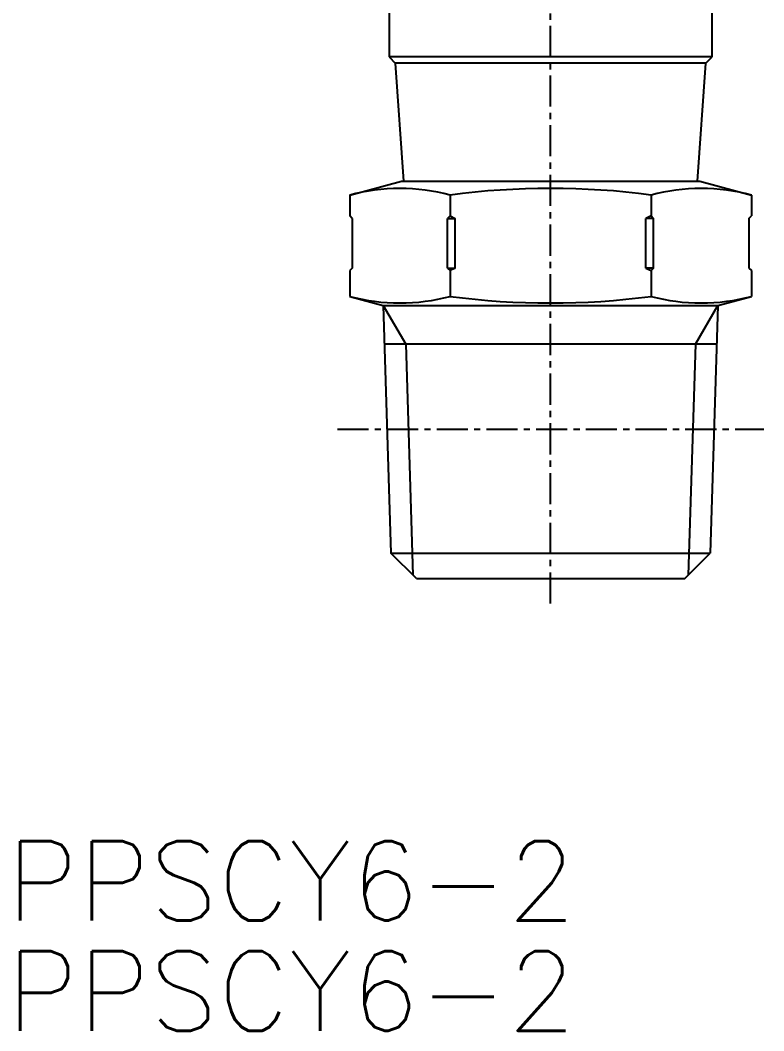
# Model space of a CAD drawing. Extents: x 15.3 to 102.8, y -16.9 to 75.1.
# Drawn here: x 15.35 to 45.26, y -16.93 to 23.75 of the extents above; entities that cross this region are included whole.
import ezdxf

# ---------------------------------------------------------------- set-up
doc = ezdxf.new("R2010")
doc.units = 0
doc.linetypes.add('CENTER', pattern=[2, 1.25, -0.25, 0.25, -0.25])
doc.layers.get('0').update_dxf_attribs({"linetype": 'CONTINUOUS'})
doc.layers.add('CENTER', color=1, linetype='CENTER')
doc.styles.get("Standard").update_dxf_attribs({"font": 'txt.shx'})

msp = doc.modelspace()

# ---------------------------------------------------------------- linework, layer by layer
at = {"color": 7, "linetype": 'CONTINUOUS'}
for p, q in [((30.185, 24.674), (30.185, 22.274)), ((43.185, 22.274), (43.185, 24.674)), ((43.185, 22.274), (30.185, 22.274)), ((30.185, 22.274), (30.435, 22.024)), ((30.435, 22.024), (30.767, 17.274)), ((42.935, 22.024), (30.435, 22.024)), ((42.603, 17.274), (42.935, 22.024)), ((42.935, 22.024), (43.185, 22.274)), ((28.602, 16.716), (30.685, 17.274)), ((30.685, 17.274), (42.685, 17.274)), ((42.685, 17.274), (44.768, 16.716)), ((28.602, 16.716), (28.602, 15.874)), ((32.644, 16.716), (32.644, 15.874)), ((40.727, 16.716), (40.727, 15.874)), ((44.768, 16.716), (44.768, 15.874)), ((28.702, 15.774), (28.602, 15.874)), ((32.644, 15.874), (32.542, 15.774)), ((32.644, 15.874), (32.848, 15.774)), ((40.727, 15.874), (40.523, 15.774)), ((40.727, 15.874), (40.829, 15.774)), ((44.668, 15.774), (44.768, 15.874)), ((28.702, 15.774), (28.702, 13.774)), ((32.542, 15.774), (32.848, 15.774)), ((32.542, 13.774), (32.542, 15.774)), ((32.848, 13.774), (32.848, 15.774)), ((40.523, 13.774), (40.523, 15.774)), ((40.829, 15.774), (40.523, 15.774)), ((40.829, 13.774), (40.829, 15.774)), ((44.668, 15.774), (44.668, 13.774)), ((28.702, 13.774), (28.602, 13.674)), ((28.602, 13.674), (28.602, 12.635)), ((32.542, 13.774), (32.848, 13.774)), ((32.542, 13.774), (32.644, 13.674)), ((32.848, 13.774), (32.644, 13.674)), ((32.644, 13.674), (32.644, 12.635)), ((40.523, 13.774), (40.727, 13.674)), ((40.829, 13.774), (40.523, 13.774)), ((40.829, 13.774), (40.727, 13.674)), ((40.727, 13.674), (40.727, 12.635)), ((44.668, 13.774), (44.768, 13.674)), ((44.768, 13.674), (44.768, 12.635)), ((28.602, 12.635), (29.951, 12.274)), ((43.42, 12.274), (44.768, 12.635)), ((29.951, 12.274), (30.262, 2.296)), ((29.951, 12.274), (43.42, 12.274)), ((43.42, 12.274), (43.108, 2.296)), ((43.371, 10.706), (30, 10.706)), ((31.285, 1.274), (30.262, 2.296)), ((30.262, 2.296), (43.108, 2.296)), ((42.085, 1.274), (43.108, 2.296)), ((31.285, 1.274), (42.085, 1.274))]:
    msp.add_line(p, q, dxfattribs=at)
at = {"color": 3, "linetype": 'CONTINUOUS'}
for p, q in [((29.951, 12.274), (30.856, 10.706)), ((42.515, 10.706), (43.42, 12.274)), ((30.856, 10.706), (31.146, 1.413)), ((42.515, 10.706), (42.224, 1.413))]:
    msp.add_line(p, q, dxfattribs=at)
at = {"color": 7, "linetype": 'CONTINUOUS'}
for centre, radius, start, end in [((30.623, 9.174), 7.807, 75, 105), ((36.685, -13.849), 30.831, 82.4677, 97.5323), ((42.747, 9.174), 7.807, 75, 105), ((30.623, 20.177), 7.807, 255, 285), ((36.685, 43.2), 30.831, 262.4677, 277.5323), ((42.747, 20.177), 7.807, 255, 285)]:
    msp.add_arc(centre, radius, start, end, dxfattribs=at)
at = {"layer": 'CENTER', "color": 1, "linetype": 'CENTER'}
for p, q in [((36.685, 0.274), (36.685, 37.774)), ((28.107, 7.284), (45.264, 7.284))]:
    msp.add_line(p, q, dxfattribs=at)

# ---------------------------------------------------------------- texts
at = {"color": 7, "linetype": 'CONTINUOUS'}
for p in [(14.796, -12.498), (14.796, -16.933)]:
    msp.add_text('PPSCY6-2', height=3.2, dxfattribs=at).set_placement(p)

doc.saveas('drawing.dxf')
